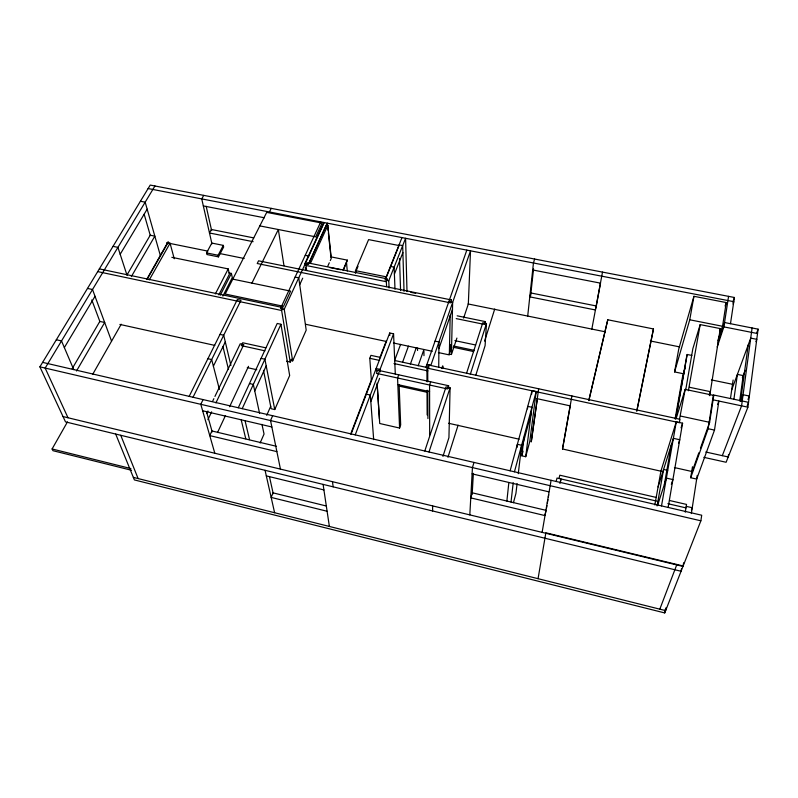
<?xml version="1.0" encoding="UTF-8"?>
<svg xmlns="http://www.w3.org/2000/svg" width="798" height="798" viewBox="0 0 798 798"><rect width="100%" height="100%" fill="white"/><g stroke="black" fill="none" stroke-linecap="round" stroke-linejoin="round"><path stroke-width="1.2" d="M432.606 510.969L432.616 505.902M438.73 366.881L438.96 341.943L435.04 341.125M442.92 368.506L442.96 366.112M448.536 388.157L448.596 385.723L377.634 370.192L376.427 373.354L447.518 388.955L448.596 385.723M450.192 315.24L449.344 354.911L438.401 352.576M450.291 352.098L450.461 344.646M424.785 451L446.032 386.89L450.082 387.778L448.935 437.643L442.96 456.396M449.015 354.003L451.409 354.512L452.646 302.422L448.825 301.644M469.813 514.89L472.446 467.598L473.992 462.411M472.177 494.072L473.364 473.374M484.975 324.028L485.124 321.564L457.174 315.818M466.491 373.514L482.78 322.751L486.471 323.509L485.094 345.664L475.907 374.88M506.87 501.074L508.815 482.9M527.707 316.058L533.453 262.981L534.62 259.041M530.58 296.128L533.543 268.936M517.004 447.498L517.363 444.306L521.633 445.274L518.271 473.673M511.019 502.062L513.214 482.69M517.094 483.558L515.927 493.433L513.443 502.73M510.112 470.79L532.076 390.621L536.216 391.509L529.792 441.414L525.712 456.705L521.802 455.808L524.037 437.264M527.458 408.845L527.757 406.372L531.937 407.289L525.712 456.705M531.628 394.272L531.927 391.838M537.373 398.531L531.259 441.932L538.65 388.776M703.846 457.344L726.11 462.271L747.896 407.18L758.1 329.155L724.534 322.532L718.01 342.232M752.095 327.968L741.581 405.843L722.31 455.658M739.706 400.975L743.177 375.589L737.402 374.392L733.931 399.07M748.215 344.945L740.544 401.364L743.078 394.741L749.352 396.047L748.015 399.469M728.544 454.521L728.205 456.965L705.781 452.017M730.479 398.461L733.113 380.018M115.69 434.062L134.393 479.927L664.724 612.924L700.873 520.805L701.711 515.229L42.613 362.372M692.474 466.76L690.709 477.743L696.664 479.079L714.499 430.092L718.868 401.045L717.621 404.536M730.479 323.709L734.419 297.484L150.224 185.076L39.9 366.841L65.506 421.883L681.073 571.268L681.462 568.804M700.484 448.117L709.621 422.332L713.771 395.409L685.173 389.394L676.115 418.591M717.851 340.467L722.539 326.272L726.23 302.552L693.941 296.307L678.759 348.995L674.569 371.918L684.046 373.883M690.709 477.743L708.135 428.716L713.352 394.94L748.534 402.332L747.187 405.743M717.183 346.98L723.866 326.881L728.574 296.357M683.647 562.77L682.968 566.42L63.032 416.556M691.357 513.573L697.233 475.418M709.731 395.678L720.285 328.596L700.185 324.606L692.844 348.696L685.701 389.963M685.283 512.166L686.529 504.416L669.632 500.526M666.121 607.557L665.622 610.62L133.356 477.384M542.111 532.366L551.099 480.296M664.724 612.924L665.323 609.233M546.53 507.987L546.929 505.583M547.328 503.169L547.927 499.558M548.316 497.154L548.715 494.74M538.061 578.69L545.852 532.795L683.148 565.981M688.365 390.781L700.185 324.606M661.442 471.319L562.51 448.985L571.927 395.958M668.135 507.438L682.579 423.189L676.285 421.823L660.944 471.019L654.839 504.944M570.241 405.683L562.51 448.985M679.437 419.598L685.173 389.394M675.667 418.88L686.789 355.828L687.188 354.492L691.876 355.449M664.375 484.366L671.357 444.765M675.856 418.8L687.188 354.492M661.512 505.902L676.285 421.823M560.575 481.384L561.004 478.98L559.927 483.448M675.098 418.91L682.629 376.287L685.113 368.068M674.569 371.918L689.751 319.789L693.941 296.307M657.083 505.922L663.587 469.463L667.647 470.381M591.837 329.085L602.51 272.108M596.335 305.853L600.525 282.951M607.777 319.769L588.824 400.546L607.777 319.769L653.462 328.946L636.834 411.08M636.794 410.92L653.462 328.946M559.009 478.521L559.807 475.199L656.355 497.463M556.186 481.403L557.004 478.052L656.954 501.164M521.802 455.808L523.069 451.109M520.875 451.648L531.109 413.823M514.441 471.798L536.216 391.509M447.947 457.284L458.092 425.164M484.605 341.095L494.72 309.035M658.071 486.97L673.382 438.331L679.736 439.728L678.589 443.279M470.311 374.342L486.471 323.509M485.124 321.564L484.226 324.377L456.227 318.611M681.073 427.868L682.579 423.189M657.642 505.254L666.4 478.102L672.904 479.578L671.337 484.296M725.083 306.063L726.23 302.552M428.995 451.977L450.082 387.778M719.537 330.881L720.285 328.596M732.863 302.173L734.419 297.484M733.013 304.018L733.791 301.684L148.119 188.547M451.409 354.512L456.915 338.063M463.608 318.103L468.326 304.008L470.511 250.821L430.86 365.324L426.89 364.467L426.98 381.703M441.793 368.397L442.581 366.073M709.213 395.16L710.4 391.668L689.472 387.279M430.671 381.803L429.573 385.015L429.673 434.92M438.9 348.686L452.486 309.285M427.718 368.217L428.815 365.075L679.986 419.279L679.397 422.701L427.718 368.217L427.778 381.733M425.853 367.499L466.82 250.113M377.075 383.14L379.718 423.499L399.589 428.047L400.676 424.945L399.11 384.586M418.152 365.833L423.499 350.741M692.594 470.391L698.829 452.805M410.372 364.127L416.227 347.878M402.511 362.402L408.456 346.142M398.721 374.811L397.564 377.993L399.589 428.047M731.696 389.903L750.728 338.123L756.773 339.32L755.905 341.624M394.561 360.626L400.596 344.377M756.813 332.616L758.1 329.155M691.417 510.032L692.265 507.737L686.22 506.341M742.349 377.803L745.133 370.382M370.821 401.603L379.599 378.352M355.24 434.87L393.564 333.803L389.713 332.995L351.15 433.922M350.681 434.032L371.589 379.359M379.589 358.432L386.262 340.985M659.816 609.163L676.884 564.465M371.349 379.988L369.783 358.302L370.92 355.359L380.596 357.454M394.402 274.103L402.89 252.597M389.095 287.998L388.766 280.677L405.593 238.283L407 291.549M386.591 286.572L386.352 281.704L387.469 278.911L307.23 262.751L305.983 265.465L306.632 270.352M401.983 237.585L385.055 279.928L388.766 280.677M355.469 270.642L368.606 239.609L399.02 245.535L386.501 276.886L355.469 270.642L355.669 273.086M355.3 272.826L358.023 266.382M343.559 269.864L347.339 260.138L331.09 256.896M343 270.163L347.339 260.138M260.128 442.99L264.048 434.042L261.953 424.356M263.49 370.372L271.17 408.726L274.761 409.554L289.664 375.519L280.946 324.267L277.215 323.469L238.293 407.748M272.657 415.718L270.542 420.566L280.447 469.114M290.342 360.367L292.666 360.876L306.193 330.143L298.741 277.834L295.12 277.096M266.712 415.359L270.721 406.262M286.582 361.255L290.233 362.063L291.479 359.24M327.828 266.093L329.305 262.771M330.292 260.567L331.28 258.353L327.808 225.435L326.252 225.126L309.315 262.023L310.911 262.343L327.808 225.435M254.742 390.98L266.203 365.863M242.213 408.656L280.946 324.267M299.719 284.706L302.711 278.183M323.858 222.492L304.806 263.749L308.407 264.467L327.36 223.171L328.128 230.452M292.666 360.876L284.228 309.275L324.247 222.572M290.233 362.063L281.634 310.492L282.971 307.599L99.361 268.886M320.746 221.894L280.537 308.497L284.228 309.275M217.515 432.566L225.385 415.718M229.595 406.741L248.507 366.322M207.889 419.698L211.64 411.848M215.919 402.88L243.789 344.586L240.238 343.808L214.941 396.436M206.872 413.224L207.949 410.99M212.787 400.915L213.864 398.671M203.081 399.589L200.787 404.317L214.812 453.244M251.919 283.091L278.332 229.525L283.988 265.764M213.385 366.172L225.305 341.913M193.026 397.254L240.976 300.317L237.345 299.549L189.176 396.357M269.405 211.979L271.24 208.368M222.891 296.098L232.298 277.614L231.4 273.405L228.996 272.916M220.268 295.19L231.4 273.405M218.822 294.841L229.375 274.223L228.228 268.916L171.829 257.315M215.35 293.923L228.228 268.916M218.462 256.876L223.659 247.011L223.31 245.385L211.819 243.071L206.542 252.906L206.921 254.522L218.462 256.876L218.103 255.26L223.31 245.385M203.719 195.37L201.734 198.911L211.959 243.879M131.52 470.261L52.967 450.7L52.099 448.965L67.461 421.913M149.296 279.879L170.054 243.25L167.899 242.821L147.091 279.41M92.738 374.272L121.206 324.227M146.762 279.29L168.198 241.624M76.508 370.99L104.688 322.492L99.83 321.414L72.139 368.756M131.331 276.617L154.842 236.148L150.224 235.22L127.221 274.562M64.349 347.569L95.022 296.297M120.179 254.263L147.161 209.166M154.942 185.984L45.157 368.068L68 417.753M203.33 205.914L264.437 217.794M532.695 269.963L600.246 283.1M399.06 244.906L402.681 245.614L404.037 291.33M140.408 201.246L145.176 202.183L160.328 255.45M259.829 225.894L315.729 236.866L322.103 223.091L266.702 212.378L225.216 294.033L283.569 306.322L290.602 291.12L232.797 279.13M689.751 319.789L722.539 326.272M723.866 326.881L757.521 333.544M253.714 237.894L211.38 229.485L209.485 232.986L253.126 241.684M390.451 266.442L394.122 267.17L395 289.235M305.235 255.32L308.806 256.028M329.903 267.539L340.576 269.684M305.983 265.465L386.352 281.704M166.602 242.752L207.829 251.121M219.949 253.574L244.168 258.492M410.81 292.327L415.678 293.315M468.037 303.948L605.253 331.808M650.37 340.965L679.637 346.901M206.542 252.906L218.103 255.26M113.027 246.363L117.924 247.37L127.062 275.38M711.437 379.908L733.292 384.446M454.87 340.626L475.588 344.985M712.614 399.728L747.896 407.18M453.503 345.993L474.082 350.342M97.705 271.599L281.634 310.492M453.084 347.22L473.693 351.579M305.824 324.317L386.102 341.424M393.394 342.98L432.317 351.28M87.491 288.427L92.518 289.504L111.57 341.165M680.544 416.067L709.621 422.332M395.1 360.596L427.748 367.659M708.135 428.716L714.499 430.092M369.783 358.302L379.469 360.397M394.003 363.549L427.918 370.91M536.914 398.631L569.971 405.823M219.999 334.402L223.709 335.21L230.911 365.494M265.804 347.828L242.702 342.761L241.325 345.634L264.956 350.831M397.833 384.596L429.583 391.609M119.89 324.427L214.792 345.394M399.19 386.132L427.03 392.287M261.096 358.382L264.896 359.23L274.761 409.554M207.909 358.711L211.669 359.549L219.41 389.444M247.29 367.619L256.806 369.743M366.342 394.172L370.332 395.06L373.673 439.618M674.45 467.578L692.175 471.558M448.596 423.269L519.099 439.189M56.339 339.758L61.516 340.926L73.735 369.584M249.465 383.559L253.335 384.427L259.599 413.474M667.836 503.688L685.971 507.877M39.9 366.841L700.873 520.805M202.632 410.771L271.849 426.98M472.097 473.852L548.765 491.807M276.497 446.311L211.949 430.98L209.754 435.608L276.876 451.628M266.313 475.887L323.918 489.932M326.482 506.042L273.056 492.865L271.16 497.413L327.1 511.259M52.099 448.965L130.892 468.566M120.727 435.279L138.124 478.571M91.79 299.908L99.94 321.724M144.169 214.273L150.333 235.58M206.463 411.559L212.208 431.908M170.054 243.25L174.253 258.751M222.931 346.522L228.497 369.534M241.166 419.678L245.764 438.76M245.026 420.576L249.535 439.648M206.183 206.313L211.64 230.632M265.056 470.301L274.612 512.745M269.455 476.615L273.225 493.653M323.09 484.386L329.375 526.451M332.467 481.693L333.165 486.84M305.295 267.41L305.624 269.864M328.387 232.876L330.941 257.126M346.512 262.582L347.27 271.011M376.297 370.99L376.137 368.536L380.067 369.394L380.217 371.848M377.175 384.476L379.429 418.81M389.713 332.995L389.833 335.429M393.564 333.803L395.299 374.053M399.509 258.502L400.586 290.632M417.534 348.058L417.573 350.492M423.928 350.791L423.967 355.649M427.808 390.342L427.928 418.601M427.02 390.322L427.149 414.95M428.815 365.075L428.825 367.539M546.141 510.371L544.864 515.558L470.76 497.882L472.246 492.815L546.141 510.371M596.315 305.973L595.338 309.943L529.782 296.866L530.929 292.976L596.315 305.973M451.459 299.958L450.451 302.841L257.225 263.52L258.562 260.816L451.459 299.958"/></g></svg>
